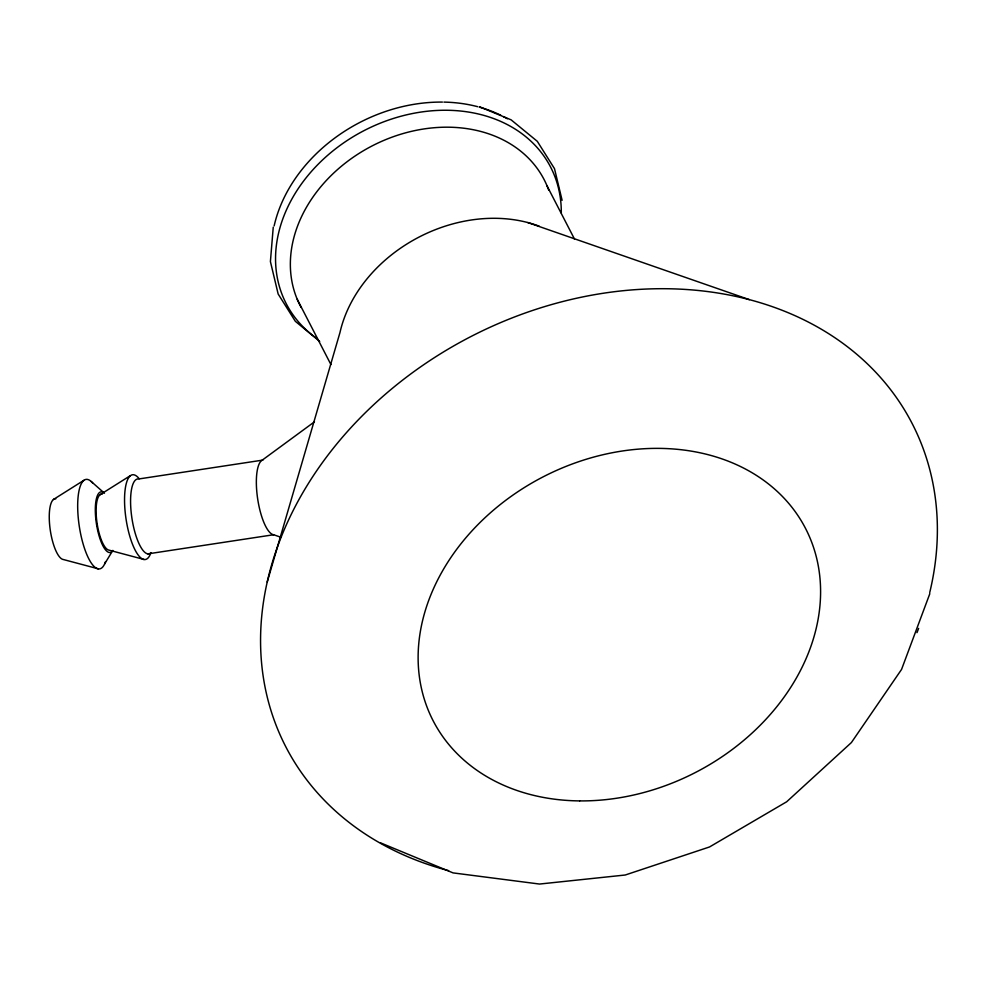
<?xml version="1.0" encoding="UTF-8"?>
<svg xmlns="http://www.w3.org/2000/svg" width="986" height="986" viewBox="0 0 986 986"><rect width="100%" height="100%" fill="white"/><g stroke="black" fill="none" stroke-linecap="round" stroke-linejoin="round"><path stroke-width="1.48" d="M267.218 581.999L339.973 332.541A137.288 108.928 -27.3 0 1 539.231 226.188M273.245 227.187L270.411 261.573L278.151 294.001L295.344 321.313L319.698 341.415M929.835 593.658L901.561 669.42L851.399 742.557L786.668 801.778L709.526 846.962L625.223 875.013L539.515 884.048L453.055 872.893L380.534 842.857M104.627 563.918L112.848 550.385M314.46 421.823L261.524 460.672A37.875 11.462 81.4 0 0 257.901 500.395A37.875 11.462 81.4 0 0 273.627 534.745L280.8 537.21M53.441 499.483L83.847 480.33M99.968 494.775L130.374 475.634M262.905 460.092L138.644 478.986A37.875 11.462 81.4 0 0 132.124 519.511A37.875 11.462 81.4 0 0 150.747 553.06M147.838 553.873L273.627 534.745M144.067 559.469L109.015 550.139A28.311 8.566 81.4 0 1 96.739 520.793A28.311 8.566 81.4 0 1 102.137 494.171M98.304 568.823L63.24 559.493A30.689 9.293 81.4 0 1 49.941 527.683A30.689 9.293 81.4 0 1 55.795 498.83M527.781 222.54L749.335 299.633M479.689 106.833L511.118 119.848L537.296 141.318L554.489 168.643L562.106 200.294M91.156 481.451L103.345 492.248M547.094 185.984L574.468 239.019M297.242 299.325L330.939 364.598M150.944 552.591A42.866 12.978 81.4 0 1 126.196 520.029A42.866 12.978 81.4 0 1 139.174 478.728M448.605 870.65A352.421 279.63 -27.3 0 1 284.449 529.174A352.421 279.63 -27.3 0 1 697.521 290.414A352.421 279.63 -27.3 0 1 929.724 592.561M918.632 628.378A352.421 279.63 -27.3 0 1 916.968 632.667M111.652 551.84A30.689 9.293 81.4 0 1 95.999 520.682A30.689 9.293 81.4 0 1 104.454 493.234M105.551 561.564A45.245 13.693 81.4 0 1 79.521 527.781A45.245 13.693 81.4 0 1 92.733 483.115M274.145 225.893A148.787 118.049 -27.3 0 1 442.406 102.088M443.91 102.1A148.787 118.049 -27.3 0 1 477.692 106.698M479.196 107.092A148.787 118.049 -27.3 0 1 500.789 115.263M503.476 116.619A148.787 118.049 -27.3 0 1 507.383 118.776M301.137 307.422A137.288 108.928 -27.3 0 1 377.515 143.241A137.288 108.928 -27.3 0 1 548.721 190.162M317.517 338.962A148.787 118.049 -27.3 0 1 364.204 130.534A148.787 118.049 -27.3 0 1 561.293 212.988M579.645 800.903A209.574 166.289 -27.3 0 0 810.061 538.122A209.574 166.289 -27.3 0 0 468.362 534.88A209.574 166.289 -27.3 0 0 579.645 800.903"/></g></svg>
